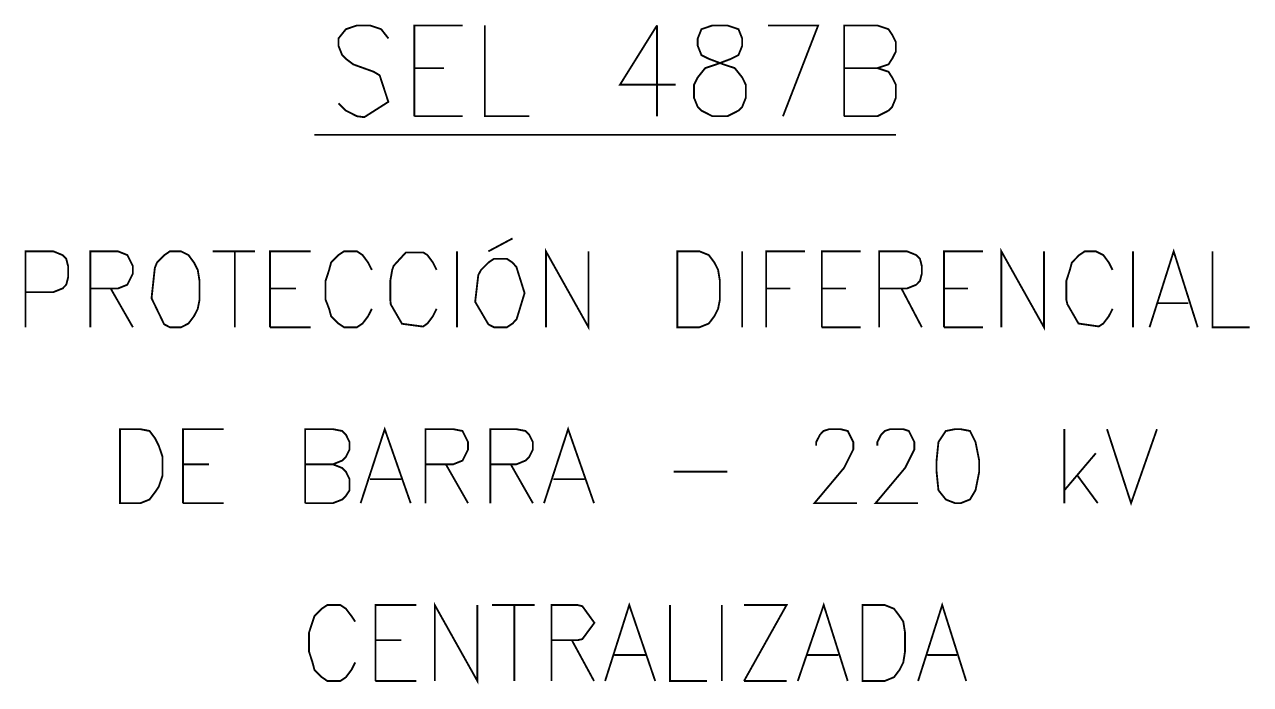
# Model space of a CAD drawing. Header units: millimetres. Extents: x -1355 to 3509, y -1443 to -567.
# Drawn here: x 3219.14 to 3248.96, y -635.15 to -619.09 of the extents above; entities that cross this region are included whole.
import ezdxf

# ---------------------------------------------------------------- set-up
doc = ezdxf.new("R2010")
doc.units = ezdxf.units.MM

msp = doc.modelspace()

# ---------------------------------------------------------------- linework, layer by layer
at = {"color": 0, "const_width": 0.045}
for points in [[(3227.994, -619.429), (3227.816, -619.203), (3227.543, -619.112), (3227.229, -619.112), (3226.959, -619.203), (3226.777, -619.429), (3226.777, -619.608), (3226.868, -619.834), (3226.959, -619.924), (3227.138, -620.06), (3227.634, -620.238), (3227.78, -620.326), (3227.991, -620.971), (3227.405, -621.344), (3227.229, -621.321), (3226.959, -621.185), (3226.777, -621.007)], [(3228.625, -621.321), (3228.625, -619.112), (3229.795, -619.112)], [(3230.337, -619.112), (3230.337, -621.321), (3231.417, -621.321)], [(3234.525, -619.112), (3233.625, -620.555), (3234.977, -620.555)], [(3234.525, -619.112), (3234.525, -621.321)], [(3237.59, -621.321), (3238.446, -619.112), (3237.229, -619.112)], [(3239.077, -621.321), (3239.077, -619.112), (3239.886, -619.112), (3240.156, -619.203), (3240.246, -619.338), (3240.337, -619.52), (3240.337, -619.745), (3240.246, -619.924), (3240.156, -620.06), (3239.886, -620.15), (3239.077, -620.15)], [(3228.625, -620.15), (3229.346, -620.15)], [(3239.886, -620.15), (3240.156, -620.238), (3240.246, -620.376), (3240.337, -620.555), (3240.337, -620.872), (3240.246, -621.095), (3240.156, -621.185), (3239.886, -621.321), (3239.077, -621.321)], [(3228.625, -621.321), (3229.795, -621.321)], [(3226.194, -621.772), (3240.337, -621.772)], [(3230.425, -624.608), (3231.012, -624.294)], [(3219.164, -626.455), (3219.164, -624.608), (3219.842, -624.608), (3220.067, -624.699), (3220.156, -624.79), (3220.202, -624.969), (3220.202, -625.238), (3220.156, -625.42), (3220.067, -625.511), (3219.842, -625.6), (3219.164, -625.6)], [(3220.742, -626.455), (3220.742, -624.608), (3221.416, -624.608), (3221.642, -624.699), (3221.777, -624.969), (3221.777, -625.15), (3221.642, -625.42), (3221.416, -625.511), (3220.742, -625.511)], [(3223.716, -624.608), (3224.751, -624.608)], [(3224.256, -624.608), (3224.256, -626.455)], [(3225.111, -626.455), (3225.111, -624.608), (3226.103, -624.608)], [(3227.59, -625.06), (3227.499, -624.881), (3227.364, -624.699), (3227.229, -624.608), (3226.912, -624.608), (3226.777, -624.699), (3226.598, -624.881), (3226.551, -625.06), (3226.463, -625.329), (3226.463, -625.781), (3226.551, -626.007), (3226.598, -626.185), (3226.777, -626.364), (3226.912, -626.455), (3227.229, -626.455), (3227.364, -626.364), (3227.499, -626.185), (3227.59, -626.007)], [(3229.165, -625.06), (3229.076, -624.881), (3228.942, -624.699), (3228.842, -624.635), (3228.417, -624.635), (3228.12, -624.96), (3228.085, -625.06), (3228.038, -625.329), (3228.038, -625.781), (3228.05, -625.898), (3228.323, -626.37), (3228.833, -626.438), (3228.942, -626.364), (3229.076, -626.185), (3229.165, -626.007)], [(3229.66, -624.608), (3229.66, -626.455)], [(3231.824, -626.455), (3231.824, -624.608), (3232.86, -626.455), (3232.86, -624.608)], [(3236.598, -624.608), (3236.598, -626.455)], [(3237.182, -626.455), (3237.182, -624.608), (3238.129, -624.608)], [(3238.534, -626.455), (3238.534, -624.608), (3239.482, -624.608)], [(3239.93, -626.455), (3239.93, -624.608), (3240.607, -624.608), (3240.833, -624.699), (3240.922, -624.79), (3240.968, -624.969), (3240.968, -625.15), (3240.922, -625.329), (3240.833, -625.42), (3240.607, -625.511), (3239.93, -625.511)], [(3241.507, -626.455), (3241.507, -624.608), (3242.452, -624.608)], [(3242.903, -626.455), (3242.903, -624.608), (3243.939, -626.455), (3243.939, -624.608)], [(3245.607, -625.06), (3245.517, -624.881), (3245.382, -624.699), (3245.2, -624.608), (3244.93, -624.608), (3244.795, -624.699), (3244.617, -624.881), (3244.569, -625.06), (3244.482, -625.329), (3244.482, -625.781), (3244.507, -625.892), (3244.778, -626.364), (3245.273, -626.435), (3245.382, -626.364), (3245.517, -626.185), (3245.607, -626.007)], [(3246.103, -624.608), (3246.103, -626.455)], [(3246.507, -626.455), (3247.094, -624.608), (3247.678, -626.455)], [(3248.038, -624.608), (3248.038, -626.455), (3248.939, -626.455)], [(3221.237, -625.511), (3221.777, -626.455)], [(3225.111, -625.511), (3225.742, -625.511)], [(3237.182, -625.511), (3237.769, -625.511)], [(3238.534, -625.511), (3239.12, -625.511)], [(3240.472, -625.511), (3240.968, -626.455)], [(3241.507, -625.511), (3242.094, -625.511)], [(3246.687, -625.869), (3247.452, -625.869)], [(3225.111, -626.455), (3226.103, -626.455)], [(3238.534, -626.455), (3239.482, -626.455)], [(3241.507, -626.455), (3242.452, -626.455)], [(3222.994, -630.735), (3222.994, -628.934), (3223.985, -628.934)], [(3225.968, -630.735), (3225.968, -628.934), (3226.642, -628.934), (3226.868, -628.978), (3226.959, -629.069), (3227.047, -629.247), (3227.047, -629.429), (3226.959, -629.608), (3226.868, -629.699), (3226.642, -629.79), (3225.968, -629.79)], [(3227.317, -630.735), (3227.903, -628.934), (3228.534, -630.735)], [(3228.895, -630.735), (3228.895, -628.934), (3229.569, -628.934), (3229.795, -628.978), (3229.93, -629.247), (3229.93, -629.429), (3229.795, -629.699), (3229.569, -629.79), (3228.895, -629.79)], [(3230.472, -630.735), (3230.472, -628.934), (3231.103, -628.934), (3231.328, -628.978), (3231.417, -629.069), (3231.507, -629.247), (3231.507, -629.429), (3231.417, -629.608), (3231.328, -629.699), (3231.103, -629.79), (3230.472, -629.79)], [(3231.777, -630.735), (3232.364, -628.934), (3232.994, -630.735)], [(3238.399, -629.338), (3238.399, -629.247), (3238.49, -629.069), (3238.578, -628.978), (3238.716, -628.934), (3238.986, -628.934), (3239.165, -628.978), (3239.3, -629.247), (3239.3, -629.429), (3239.074, -629.878), (3238.355, -630.735), (3239.391, -630.735)], [(3239.886, -629.338), (3239.886, -629.247), (3239.977, -629.069), (3240.065, -628.978), (3240.2, -628.934), (3240.517, -628.934), (3240.651, -628.978), (3240.786, -629.247), (3240.786, -629.429), (3240.56, -629.878), (3239.842, -630.735), (3240.877, -630.735)], [(3244.435, -628.934), (3244.435, -630.735)], [(3245.472, -628.934), (3246.057, -630.735), (3246.687, -628.934)], [(3245.2, -629.52), (3244.435, -630.421)], [(3222.994, -629.79), (3223.625, -629.79)], [(3226.642, -629.79), (3226.868, -629.878), (3226.959, -629.969), (3227.047, -630.15), (3227.047, -630.421), (3226.959, -630.555), (3226.868, -630.646), (3226.642, -630.735), (3225.968, -630.735)], [(3229.39, -629.79), (3229.93, -630.735)], [(3230.968, -629.79), (3231.507, -630.735)], [(3234.93, -629.969), (3236.238, -629.969)], [(3244.751, -630.06), (3245.247, -630.735)], [(3227.543, -630.15), (3228.308, -630.15)], [(3232.003, -630.15), (3232.768, -630.15)], [(3222.994, -630.735), (3223.985, -630.735)], [(3227.185, -633.617), (3227.094, -633.482), (3226.959, -633.303), (3226.824, -633.212), (3226.507, -633.212), (3226.372, -633.303), (3226.194, -633.482), (3226.059, -633.89), (3226.059, -634.338), (3226.146, -634.608), (3226.194, -634.79), (3226.372, -634.969), (3226.507, -635.06), (3226.824, -635.06), (3226.959, -634.969), (3227.094, -634.79), (3227.185, -634.608)], [(3227.677, -635.06), (3227.677, -633.212), (3228.669, -633.212)], [(3229.12, -635.06), (3229.12, -633.212), (3230.156, -635.06), (3230.156, -633.212)], [(3230.516, -633.212), (3231.551, -633.212)], [(3231.056, -633.212), (3231.056, -635.06)], [(3231.959, -635.06), (3231.959, -633.212), (3232.59, -633.212), (3232.71, -633.241), (3233.003, -633.646), (3232.71, -634.042), (3232.59, -634.069), (3231.959, -634.069)], [(3233.264, -635.06), (3233.851, -633.212), (3234.482, -635.06)], [(3234.842, -633.212), (3234.842, -635.06), (3235.742, -635.06)], [(3236.103, -633.212), (3236.103, -635.06)], [(3236.643, -635.06), (3237.678, -633.212), (3236.643, -633.212)], [(3237.951, -635.06), (3238.581, -633.212), (3239.165, -635.06)], [(3240.877, -635.06), (3241.463, -633.212), (3242.047, -635.06)], [(3227.677, -634.069), (3228.311, -634.069)], [(3232.455, -634.069), (3232.994, -635.06)], [(3233.49, -634.429), (3234.256, -634.429)], [(3238.173, -634.429), (3238.939, -634.429)], [(3241.103, -634.429), (3241.822, -634.429)], [(3227.677, -635.06), (3228.669, -635.06)], [(3236.643, -635.06), (3237.678, -635.06)]]:
    msp.add_lwpolyline(points, dxfattribs=at)
for points in [[(3235.877, -619.112), (3235.607, -619.203), (3235.517, -619.429), (3235.517, -619.608), (3235.607, -619.834), (3235.786, -619.924), (3236.146, -620.06), (3236.417, -620.15), (3236.598, -620.376), (3236.686, -620.555), (3236.686, -620.872), (3236.598, -621.095), (3236.507, -621.185), (3236.238, -621.321), (3235.877, -621.321), (3235.607, -621.185), (3235.517, -621.095), (3235.426, -620.872), (3235.426, -620.555), (3235.517, -620.376), (3235.698, -620.15), (3235.968, -620.06), (3236.329, -619.924), (3236.507, -619.834), (3236.598, -619.608), (3236.598, -619.429), (3236.507, -619.203), (3236.238, -619.112), (3235.877, -619.112)], [(3222.677, -624.608), (3222.542, -624.699), (3222.364, -624.881), (3222.311, -625.01), (3222.231, -625.749), (3222.537, -626.382), (3222.677, -626.455), (3222.95, -626.455), (3223.129, -626.364), (3223.264, -626.185), (3223.355, -626.007), (3223.399, -625.781), (3223.399, -625.329), (3223.355, -625.06), (3223.264, -624.881), (3223.129, -624.699), (3222.95, -624.608), (3222.677, -624.608)], [(3235.02, -626.455), (3235.02, -624.608), (3235.56, -624.608), (3235.786, -624.699), (3235.922, -624.881), (3236.012, -625.06), (3236.056, -625.329), (3236.056, -625.781), (3236.012, -626.007), (3235.922, -626.185), (3235.786, -626.364), (3235.56, -626.455), (3235.02, -626.455)], [(3230.56, -624.79), (3230.425, -624.881), (3230.246, -625.06), (3230.179, -625.185), (3230.103, -625.836), (3230.425, -626.385), (3230.56, -626.455), (3230.877, -626.455), (3231.012, -626.364), (3231.111, -626.259), (3231.305, -625.623), (3231.106, -624.989), (3231.012, -624.881), (3230.877, -624.79), (3230.56, -624.79)], [(3221.463, -630.735), (3221.463, -628.934), (3221.959, -628.934), (3222.182, -628.978), (3222.319, -629.16), (3222.408, -629.338), (3222.499, -629.608), (3222.499, -630.06), (3222.408, -630.33), (3222.319, -630.464), (3222.182, -630.646), (3221.959, -630.735), (3221.463, -630.735)], [(3241.777, -628.934), (3241.552, -628.978), (3241.372, -629.247), (3241.326, -629.699), (3241.326, -629.969), (3241.372, -630.421), (3241.552, -630.646), (3241.777, -630.735), (3241.912, -630.735), (3242.138, -630.646), (3242.273, -630.421), (3242.364, -629.969), (3242.364, -629.699), (3242.273, -629.247), (3242.138, -628.978), (3241.912, -628.934), (3241.777, -628.934)], [(3239.525, -635.06), (3239.525, -633.212), (3240.065, -633.212), (3240.291, -633.303), (3240.426, -633.482), (3240.517, -633.617), (3240.56, -633.89), (3240.56, -634.338), (3240.517, -634.608), (3240.426, -634.79), (3240.291, -634.969), (3240.065, -635.06), (3239.525, -635.06)]]:
    msp.add_lwpolyline(points, close=True, dxfattribs=at)

doc.saveas('drawing.dxf')
